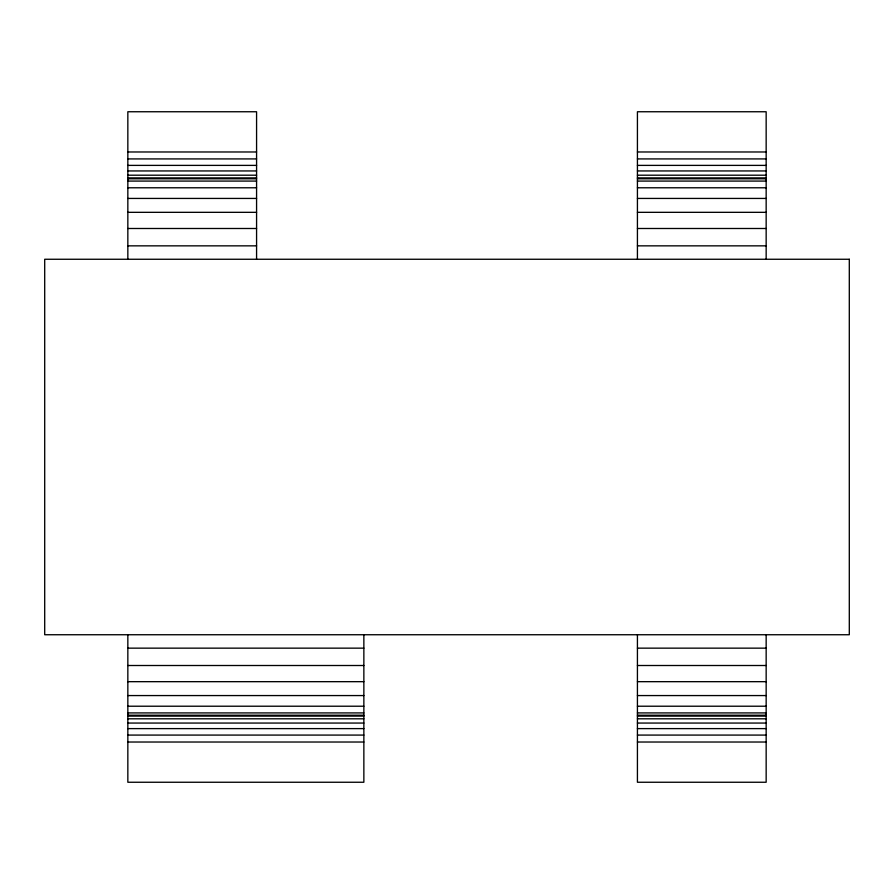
<?xml version="1.0" encoding="UTF-8"?>
<svg xmlns="http://www.w3.org/2000/svg" width="894" height="894" viewBox="0 0 894 894"><rect width="100%" height="100%" fill="white"/><g stroke="black" fill="none" stroke-linecap="round" stroke-linejoin="round"><path stroke-width="1.34" d="M127.842 151.98L256.578 151.98M637.422 151.98L766.158 151.98M127.842 158.92L256.578 158.92M637.422 158.92L766.158 158.92M127.842 165.39L256.578 165.39M637.422 165.39L766.158 165.39M127.842 170.944L256.578 170.944M637.422 170.944L766.158 170.944M127.842 175.202L256.578 175.202M637.422 175.202L766.158 175.202M127.842 177.884L256.578 177.884M637.422 177.884L766.158 177.884M127.842 178.8L256.578 178.8M637.422 178.8L766.158 178.8M127.842 181.08L256.578 181.08M637.422 181.08L766.158 181.08M127.842 187.785L256.578 187.785M637.422 187.785L766.158 187.785M127.842 198.434L256.578 198.434M637.422 198.434L766.158 198.434M127.842 212.325L256.578 212.325M637.422 212.325L766.158 212.325M127.842 228.495L256.578 228.495M637.422 228.495L766.158 228.495M127.842 245.85L256.578 245.85M637.422 245.85L766.158 245.85M127.842 648.15L363.858 648.15M637.422 648.15L766.158 648.15M127.842 665.505L363.858 665.505M637.422 665.505L766.158 665.505M127.842 681.675L363.858 681.675M637.422 681.675L766.158 681.675M127.842 695.566L363.858 695.566M637.422 695.566L766.158 695.566M127.842 706.215L363.858 706.215M637.422 706.215L766.158 706.215M127.842 712.92L363.858 712.92M637.422 712.92L766.158 712.92M127.842 715.2L363.858 715.2M637.422 715.2L766.158 715.2M127.842 716.116L363.858 716.116M637.422 716.116L766.158 716.116M127.842 718.798L363.858 718.798M637.422 718.798L766.158 718.798M127.842 723.056L363.858 723.056M637.422 723.056L766.158 723.056M127.842 728.61L363.858 728.61M637.422 728.61L766.158 728.61M127.842 735.08L363.858 735.08M637.422 735.08L766.158 735.08M127.842 742.02L363.858 742.02M637.422 742.02L766.158 742.02M766.158 259.26L766.158 111.75L637.422 111.75L637.422 259.26M766.158 634.74L766.158 782.25L637.422 782.25L637.422 634.74M363.858 634.74L363.858 782.25L127.842 782.25L127.842 634.74M256.578 259.26L256.578 111.75L127.842 111.75L127.842 259.26M849.3 259.26L44.7 259.26L44.7 634.74L849.3 634.74L849.3 259.26"/></g></svg>
